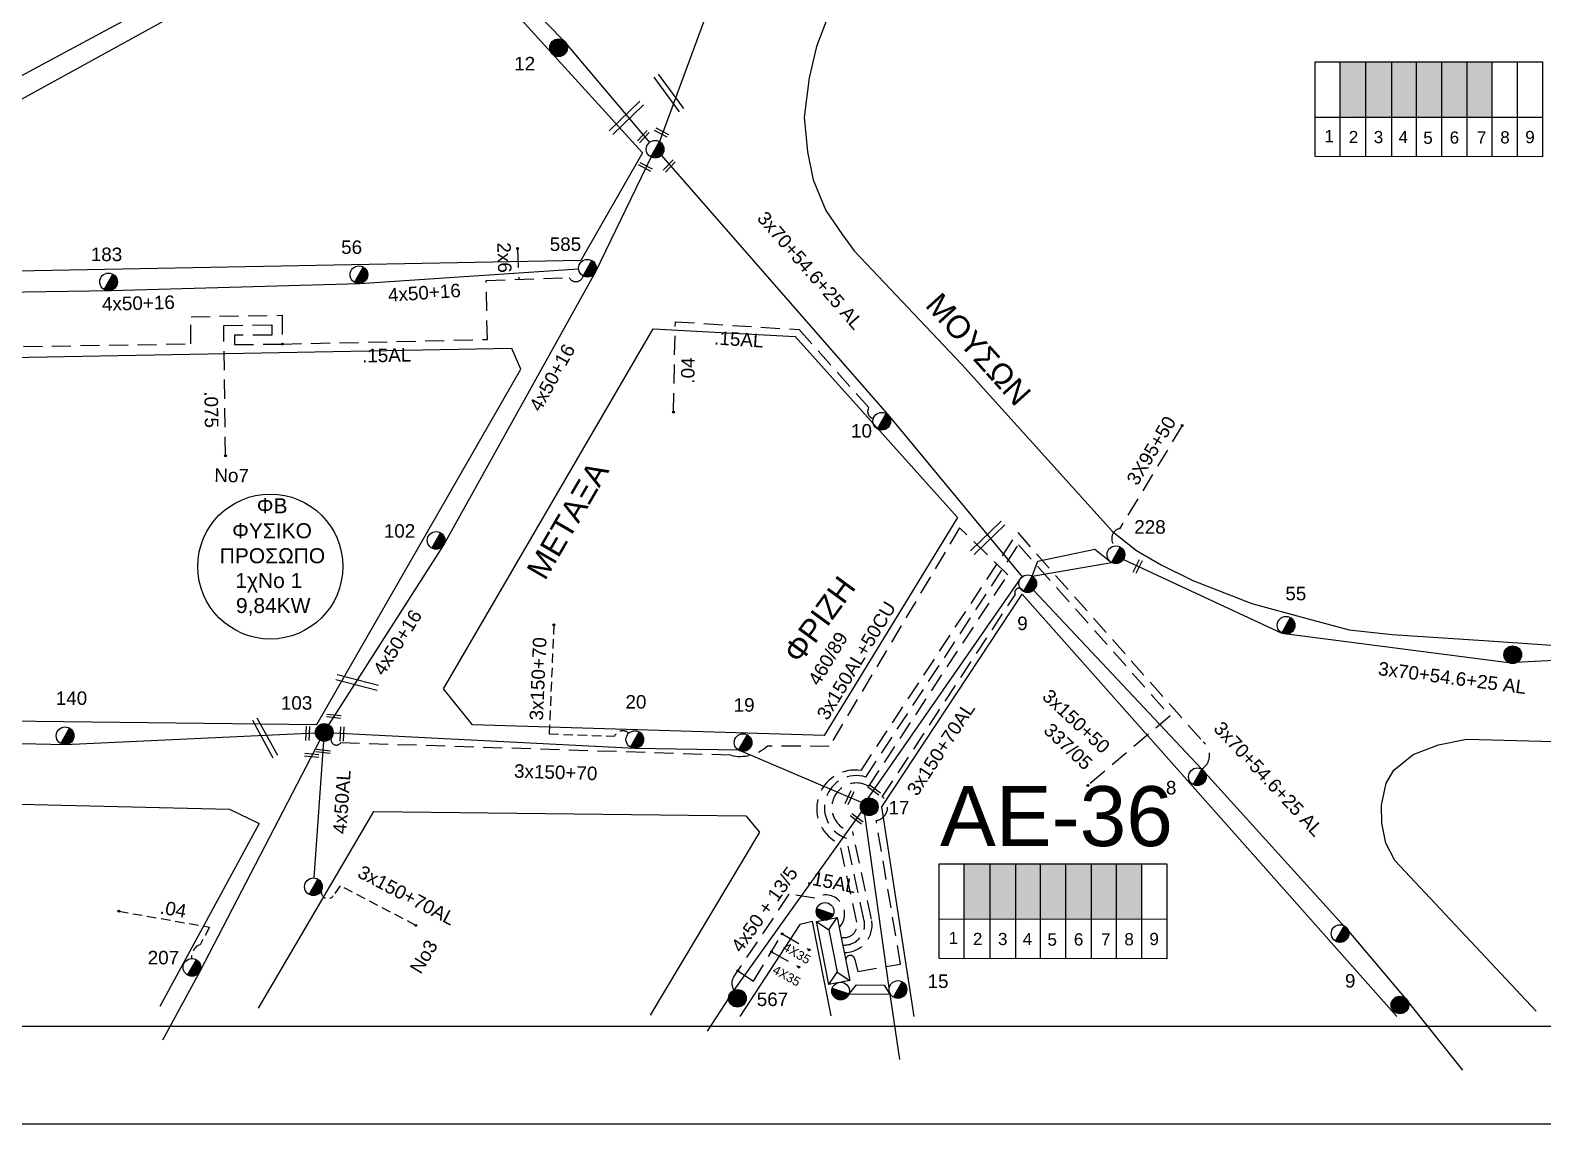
# Model space of a CAD drawing. Header units: millimetres. Extents: x 1421 to 10994, y 848 to 1896.
# Drawn here: x 9506.9 to 9708.6, y 848.3 to 994.2 of the extents above; entities that cross this region are included whole.
import ezdxf
from ezdxf.enums import TextEntityAlignment as Align

# ---------------------------------------------------------------- set-up
doc = ezdxf.new("R2010")
doc.units = ezdxf.units.MM
doc.linetypes.add('DASHED', pattern=[19.05, 12.7, -6.35])
for name, color, linetype, lineweight in [('.04', 7, 'DASHED', 30), ('.15AL', 7, 'DASHED', 30), ('2x6', 7, 'SYN_LINE', 30), ('3x150+50 XLPE', 7, 'SYN_LINE', 30), ('3x150+70', 7, 'Continuous', 30), ('3x150+70AL', 7, 'DASHED', 30), ('3x70+54.6+25 AL', 7, 'SYN_LINE', 30), ('3X95+50', 7, 'Continuous', 30), ('4X35', 7, 'DASHED', 30), ('4x50 + 13_5', 7, 'SYN_LINE', 30), ('4x50+16', 7, 'Continuous', 30), ('4x50AL', 7, 'Continuous', 30), ('Pillar Υποσταθμού', 7, 'SYN_LINE', 30), ('Άγνωστα', 7, 'Continuous', 30), ('Καλώδια ΧΤ   3x150AL+50CU', 7, 'DASHED', 30), ('Υπόγεια Καλώδια Δικτύου ΧΤ   .075', 7, 'DASHED', 30)]:
    doc.layers.add(name, color=color, linetype=linetype, lineweight=lineweight)
for name, color, linetype in [('Pillar OTE', 7, 'Continuous'), ('TEXT ΚΑΛΩΔΙΩΝ', 7, 'Continuous'), ('ΑΓΝΩΣΤΟ ΕΝΑΕΡΙΟ ΚΑΛΩΔΙΟ', 7, 'Continuous'), ('Μηχανική τομή', 7, 'Continuous'), ('Στύλος Ξύλινος', 7, 'Continuous'), ('Στύλος Ξύλινος @ 1', 7, 'Continuous'), ('Στύλος ΦΜ', 7, 'Continuous'), ('Στύλος ΦΜ @ 1', 7, 'Continuous'), ('Συνδέσεις', 7, 'Continuous'), ('Τομή', 7, 'Continuous'), ('Υποσταθμός εναέριος 2 στύλων', 7, 'Continuous'), ('Υποσταθμός πόλεως', 7, 'Continuous'), ('Υπόβαθρο ΔΕΗ', 7, 'Continuous')]:
    doc.layers.add(name, color=color, linetype=linetype)
doc.styles.add('arial', font='arial.ttf', dxfattribs={"height": 3})
doc.styles.get("Standard").update_dxf_attribs({"font": 'arial.ttf', "height": 1.8})
doc.linetypes.add('SYN_LINE', pattern='A,0.5,-0.0001,["/\\/\\/\\/",Standard,S=0.1,R=0,X=0,Y=-0.05],-0.25', length=0.7501)

# ---------------------------------------------------------------- blocks, each defined once
blk = doc.blocks.new('ΥΠΑΡΧΩΝ ΞΥΛΙΝΟΣ ΣΤΥΛΟΣ')
at = {"layer": 'Στύλος Ξύλινος'}
h = blk.add_hatch(color=7, dxfattribs=at)
h.paths.add_polyline_path([(-2.62, 0, 0.270008), (-1.29, -2.28), (1.3, 2.27, 0.576266)])
h.paths.add_polyline_path([(-1.29, -2.28, 0.574793), (2.62, 0, 0.268822), (1.3, 2.27)])
at = {"layer": 'Στύλος Ξύλινος', "color": 7}
blk.add_line((-1.29, -2.28), (1.3, 2.27), dxfattribs=at)
blk.add_circle((0, 0), 2.62, dxfattribs=at)
at = {"layer": 'Στύλος Ξύλινος', "color": 1, "flags": 4}
for tag, p in [('ΑΡΙΘΜΟΣ', (-4.91, 8.6)), ('ΤΥΠΟΣ', (-4.85, 3.39))]:
    blk.add_attdef(tag, p, '', height=4, dxfattribs=at)
blk = doc.blocks.new('ΥΠΑΡΧΩΝ ΤΣΙΜΕΝΤΕΝΙΟΣ ΣΤΥΛΟΣ')
at = {"layer": 'Στύλος ΦΜ'}
blk.add_hatch(color=7, dxfattribs=at).paths.add_polyline_path([(-1.29, -2.28, 0.574793), (2.62, 0, 0.268822), (1.3, 2.27)])
at = {"layer": 'Στύλος ΦΜ', "color": 7}
blk.add_line((-1.29, -2.28), (1.3, 2.27), dxfattribs=at)
blk.add_circle((0, 0), 2.62, dxfattribs=at)
at = {"layer": 'Στύλος ΦΜ', "flags": 4}
for tag, p in [('ΑΡΙΘΜΟΣ', (-4.68, 8.05)), ('ΤΥΠΟΣ', (-4.91, 3.03))]:
    blk.add_attdef(tag, p, '', height=4, dxfattribs=at)
blk = doc.blocks.new('ΥΠΟΣΤΑΘΜΟΣ ΕΝΑΕΡΙΟΣ ΕΠΙ 2 ΣΤΥΛΩΝ')
at = {"layer": 'Υποσταθμός εναέριος 2 στύλων', "linetype": 'Continuous'}
for points in [[(-11.97, -2.11, 0.574793), (-8.45, -0.07, 0.268822), (-9.64, 1.98)], [(9.68, -2.15, 0.574793), (13.19, -0.1, 0.268822), (12.01, 1.95)]]:
    blk.add_hatch(color=256, dxfattribs=at).paths.add_polyline_path(points)
for p, q in [((-11.97, -2.11), (-9.64, 1.98)), ((9.68, -2.15), (12.01, 1.95))]:
    blk.add_line(p, q, dxfattribs=at)
for centre in [(-10.81, -0.07), (10.84, -0.1)]:
    blk.add_circle(centre, 2.36, dxfattribs=at)
at = {"layer": 'Υποσταθμός πόλεως', "linetype": 'Continuous', "ltscale": 40}
blk.add_lwpolyline([(-8.57, 2.82), (8.57, 2.82), (8.57, -2.82), (-8.57, -2.82)], close=True, dxfattribs=at)
for points in [[(-5.75, 0), (-8.57, 2.82)], [(-8.57, -2.82), (-5.75, 0)], [(-5.75, 0), (5.75, 0)], [(5.75, 0), (8.57, 2.82)], [(8.57, -2.82), (5.75, 0)]]:
    blk.add_lwpolyline(points, dxfattribs=at)
at = {"layer": 'Υποσταθμός εναέριος 2 στύλων', "ltscale": 40, "flags": 1}
for tag, p in [('ΜΕΤΑΣΧΗΜΑΤΙΣΜΟΣ', (14.09, 2.51)), ('ΙΣΧΥΣ', (14.07, -0.28)), ('ΑΡΙΘΜΟΣ', (14.19, -3))]:
    blk.add_attdef(tag, p, '', height=1.8, dxfattribs=at)
blk = doc.blocks.new('_ΣΥΝΔΕΣΗ')
at = {"layer": 'Συνδέσεις', "linetype": 'SYN_LINE', "ltscale": 40}
blk.add_hatch(color=256, dxfattribs=at).paths.add_polyline_path([(0.5, -0.01, 1), (-0.5, -0.01, 1)])
at = {"layer": 'Συνδέσεις'}
blk.add_circle((0, -0.01), 0.5, dxfattribs=at)
blk = doc.blocks.new('ΜΗΧΑΝΙΚΗ ΤΟΜΗ')
at = {"layer": 'Μηχανική τομή', "ltscale": 40}
for p, q in [((-3.79, 1.21), (3.79, 1.21)), ((3.79, -0.34), (-3.79, -0.34))]:
    blk.add_line(p, q, dxfattribs=at)
blk = doc.blocks.new('ΤΟΜΗ')
at = {"layer": 'Τομή', "ltscale": 40}
for p, q in [((11.33, -0.65), (-11.4, -0.65)), ((11.33, -3.42), (-11.4, -3.42))]:
    blk.add_line(p, q, dxfattribs=at)

msp = doc.modelspace()

# ---------------------------------------------------------------- hatches: boundary and pattern name
at = {"layer": 'Pillar Υποσταθμού', "linetype": 'DASHED', "lineweight": -3, "ltscale": 0.2}
h = msp.add_hatch(color=27, dxfattribs=at)
h.dxf.hatch_style = 1
h.paths.add_polyline_path([(9684.9, 990.03), (9681.46, 990.03), (9681.46, 982.67), (9684.9, 982.66)])
h = msp.add_hatch(color=1, dxfattribs=at)
h.dxf.hatch_style = 1
h.paths.add_polyline_path([(9684.95, 982.58), (9688.39, 982.58), (9688.39, 989.94), (9684.95, 989.94)])
h = msp.add_hatch(color=151, dxfattribs=at)
h.dxf.hatch_style = 1
h.paths.add_polyline_path([(9691.64, 989.92), (9688.34, 989.92), (9688.34, 982.55), (9691.64, 982.55)])
h = msp.add_hatch(color=5, dxfattribs=at)
h.dxf.hatch_style = 1
h.paths.add_polyline_path([(9695.03, 989.94), (9691.64, 989.94), (9691.64, 982.57), (9695.03, 982.57)])
h = msp.add_hatch(color=173, dxfattribs=at)
h.dxf.hatch_style = 1
h.paths.add_polyline_path([(9695.1, 982.55), (9698.5, 982.55), (9698.5, 989.92), (9695.1, 989.92)])
at = {"layer": 'Καλώδια ΧΤ   3x150AL+50CU', "linetype": 'DASHED', "lineweight": -3, "ltscale": 0.2}
h = msp.add_hatch(color=6, dxfattribs=at)
h.dxf.hatch_style = 1
h.paths.add_polyline_path([(9701.85, 989.95), (9698.51, 989.95), (9698.51, 982.57), (9701.85, 982.57)])
h = msp.add_hatch(color=151, dxfattribs=at)
h.dxf.hatch_style = 1
h.paths.add_polyline_path([(9634.87, 882.99), (9631.43, 882.99), (9631.43, 875.63), (9634.87, 875.63)])
h = msp.add_hatch(color=30, dxfattribs=at)
h.dxf.hatch_style = 1
h.paths.add_polyline_path([(9634.87, 875.63), (9638.31, 875.63), (9638.31, 882.99), (9634.87, 882.99)])
h = msp.add_hatch(color=62, dxfattribs=at)
h.dxf.hatch_style = 1
h.paths.add_polyline_path([(9641.61, 882.99), (9638.31, 882.99), (9638.31, 875.63), (9641.61, 875.62)])
h = msp.add_hatch(color=2, dxfattribs=at)
h.dxf.hatch_style = 1
h.paths.add_polyline_path([(9644.99, 882.99), (9641.61, 882.99), (9641.61, 875.62), (9644.99, 875.62)])
h = msp.add_hatch(color=27, dxfattribs=at)
h.dxf.hatch_style = 1
h.paths.add_polyline_path([(9644.99, 875.62), (9648.39, 875.62), (9648.39, 882.99), (9644.99, 882.99)])
h = msp.add_hatch(color=6, dxfattribs=at)
h.dxf.hatch_style = 1
h.paths.add_polyline_path([(9648.39, 875.62), (9651.78, 875.62), (9651.78, 882.99), (9648.39, 882.99)])
h = msp.add_hatch(color=133, dxfattribs=at)
h.dxf.hatch_style = 1
h.paths.add_polyline_path([(9651.72, 875.62), (9655.12, 875.62), (9655.12, 882.99), (9651.73, 882.99)])

# ---------------------------------------------------------------- linework, layer by layer
at = {"layer": '.04', "color": 5, "lineweight": -3, "ltscale": 0.2}
msp.add_lwpolyline([(9592.64, 943.24), (9592.9, 955.3)], dxfattribs=at)
at = {"layer": '.04', "color": 6, "lineweight": -3, "ltscale": 0.1}
msp.add_lwpolyline([(9518.67, 876.67), (9530.78, 874.55), (9529.5, 872.19, 0.358798), (9528.4, 870.36, 8.18661)], format="xyb", dxfattribs=at)
at = {"layer": '.15AL', "color": 5, "lineweight": -3, "ltscale": 0.2}
msp.add_lwpolyline([(9592.9, 955.3), (9609.41, 954.24)], dxfattribs=at)
at = {"layer": '.15AL', "color": 5, "linetype": 'DASHED', "lineweight": -3, "ltscale": 0.2}
msp.add_lwpolyline([(9540.49, 952.32), (9567.82, 952.92)], dxfattribs=at)
at = {"layer": '.15AL', "color": 6, "linetype": 'DASHED', "lineweight": -3, "ltscale": 0.2}
msp.add_lwpolyline([(9614.75, 874.51, 0.903449), (9611.49, 878.41), (9608.04, 878.93), (9600.67, 867.9, 0.332332), (9600.76, 866.14, 7.669633)], format="xyb", dxfattribs=at)
msp.add_lwpolyline([(9601.23, 868.73), (9603.32, 867.36), (9607.16, 873.66)], dxfattribs=at)
at = {"layer": '2x6', "color": 5, "linetype": 'DASHED', "lineweight": -3, "ltscale": 0.2}
msp.add_lwpolyline([(9571.86, 965.06), (9572.01, 960.95)], dxfattribs=at)
at = {"layer": '3x150+50 XLPE', "color": 5, "linetype": 'DASHED', "lineweight": -3, "ltscale": 0.2}
for points in [[(9567.82, 952.92), (9567.68, 960.79), (9578.73, 961.19, 0.702202), (9580.59, 961.41, -1.708379)], [(9609.41, 954.24), (9618.69, 943.85, 0.51313), (9619.31, 942.37, -118.510347)]]:
    msp.add_lwpolyline(points, format="xyb", dxfattribs=at)
msp.add_lwpolyline([(9532.67, 954.79), (9539.09, 954.89), (9539.08, 953.5), (9534.1, 953.52), (9534.1, 952.24), (9540.49, 952.32)], dxfattribs=at)
at = {"layer": '3x150+70', "color": 2, "linetype": 'DASHED', "lineweight": -3, "ltscale": 0.2}
msp.add_lwpolyline([(9615.41, 871.15, 0.475532), (9619.06, 875.61), (9616.56, 887.26, -1.209866), (9618.68, 893.33), (9637.23, 921.53), (9630.81, 927.81), (9613.42, 898.65), (9605.15, 898.69, -0.247492), (9600.28, 897.47), (9548.26, 899.12, -0.864875), (9547.01, 899.79, -7.028308)], format="xyb", dxfattribs=at)
at = {"layer": '3x150+70', "color": 133, "linetype": 'DASHED', "lineweight": -3, "ltscale": 0.2}
msp.add_lwpolyline([(9615.01, 873.2, 0.550679), (9617.1, 875.2), (9614.86, 885.66, -0.882351), (9617.67, 895.44), (9638.55, 927.17), (9663.31, 899.22, -0.519897), (9663.1, 895.62)], format="xyb", dxfattribs=at)
at = {"layer": '3x150+70', "color": 62, "linetype": 'DASHED', "lineweight": -3, "ltscale": 0.2}
msp.add_lwpolyline([(9615.22, 872.16, 0.498087), (9618.08, 875.4), (9615.72, 886.41, -0.989125), (9618.3, 894.57), (9638.67, 925.53), (9658.91, 902.72), (9647.9, 893.45)], format="xyb", dxfattribs=at)
at = {"layer": '3x150+70', "color": 6, "linetype": 'DASHED', "lineweight": -3, "ltscale": 0.1}
msp.add_lwpolyline([(9576.7, 914.86), (9576.06, 900.33), (9584.76, 900, -0.507602), (9586.68, 900.43, 9.559418)], format="xyb", dxfattribs=at)
at = {"layer": '3x150+70AL', "color": 27, "lineweight": -3, "ltscale": 0.2}
msp.add_lwpolyline([(9615.64, 870.02, -1.112214), (9616.84, 870.2), (9617.23, 868.64), (9622.93, 869.61), (9619.69, 888.77, 0.661771), (9620.5, 891.93), (9638.22, 918.88, -1.102658), (9639.31, 919.32, -20.119622)], format="xyb", dxfattribs=at)
at = {"layer": '3x150+70AL', "color": 6, "lineweight": -3, "ltscale": 0.1}
msp.add_lwpolyline([(9558.28, 874.78), (9548.18, 880.07), (9547.28, 878.73, -0.867854), (9545.72, 879.49, -1.885554)], format="xyb", dxfattribs=at)
at = {"layer": '3x70+54.6+25 AL', "color": 27, "lineweight": -3, "ltscale": 15}
for points in [[(9658.49, 1067.04), (9639.41, 1057.43), (9617.95, 1026.31), (9597.72, 998.12), (9590.77, 979.32)], [(9652.65, 923.59), (9673.76, 913.77), (9704, 909.85), (9743.23, 911.84)]]:
    msp.add_lwpolyline(points, dxfattribs=at)
at = {"layer": '3x70+54.6+25 AL', "color": 5, "linetype": 'SYN_LINE', "lineweight": -3, "ltscale": 15}
msp.add_lwpolyline([(9591.04, 977.46), (9621.39, 942.7), (9639.14, 921.26)], dxfattribs=at)
at = {"layer": '3x70+54.6+25 AL', "color": 151, "lineweight": -3, "ltscale": 8}
msp.add_lwpolyline([(9640.48, 921.37), (9641.22, 923.35), (9648.86, 924.95), (9651.07, 923.19)], dxfattribs=at)
at = {"layer": '3x70+54.6+25 AL', "color": 27, "lineweight": -3, "ltscale": 8}
msp.add_lwpolyline([(9640.48, 921.37), (9651.07, 923.19)], dxfattribs=at)
at = {"layer": '3x70+54.6+25 AL', "color": 133, "lineweight": -3, "ltscale": 15}
msp.add_lwpolyline([(9640.68, 919.47), (9663.1, 895.62), (9682.68, 874), (9690.12, 865.18), (9697.88, 855.46)], dxfattribs=at)
at = {"layer": '3X95+50', "color": 27, "linetype": 'DASHED', "lineweight": -3, "ltscale": 0.2}
msp.add_lwpolyline([(9660.49, 941.44), (9652.15, 927.69, 0.619899), (9651.54, 925.39, -13.73596)], format="xyb", dxfattribs=at)
at = {"layer": '4X35', "color": 6, "linetype": 'DASHED', "lineweight": -3, "ltscale": 0.2}
for points in [[(9607.16, 873.66), (9610.76, 871.52)], [(9605.7, 871.26), (9609.36, 869.23)]]:
    msp.add_lwpolyline(points, dxfattribs=at)
at = {"layer": '4x50 + 13_5', "color": 151, "lineweight": -3, "ltscale": 0.1}
for points in [[(9618.6, 891.76), (9639.02, 921.14)], [(9621.42, 866.45), (9618.17, 889.57)]]:
    msp.add_lwpolyline(points, dxfattribs=at)
at = {"layer": '4x50 + 13_5', "color": 6, "lineweight": -3, "ltscale": 0.1}
msp.add_lwpolyline([(9597.18, 860.65), (9600.76, 866.14), (9617.77, 889.95)], dxfattribs=at)
at = {"layer": '4x50 + 13_5', "color": 30, "lineweight": -3, "ltscale": 0.1}
msp.add_lwpolyline([(9621.52, 865.59), (9622.81, 856.9)], dxfattribs=at)
at = {"layer": '4x50+16', "color": 206, "linetype": 'Continuous', "lineweight": -3, "ltscale": 0.2}
for points in [[(9440.16, 959.74), (9466.76, 966.78), (9494.94, 982.34), (9526.9, 999.56), (9555.83, 1014.18)], [(9557.56, 1013.75), (9577.91, 992.87), (9589.44, 979.19)]]:
    msp.add_lwpolyline(points, dxfattribs=at)
at = {"layer": '4x50+16', "color": 5, "linetype": 'Continuous', "lineweight": -3, "ltscale": 0.2}
msp.add_lwpolyline([(9546.67, 901.54), (9561.96, 925.46), (9582.27, 962.01), (9589.68, 977.23)], dxfattribs=at)
at = {"layer": '4x50+16', "color": 30, "linetype": 'Continuous', "lineweight": -3, "ltscale": 0.2}
msp.add_lwpolyline([(9403.77, 958.15), (9439.22, 958.19), (9482.96, 958.94), (9517.66, 959.48), (9550.81, 960.4), (9580, 962.35)], dxfattribs=at)
at = {"layer": '4x50+16', "color": 5, "linetype": 'DASHED', "lineweight": -3, "ltscale": 0.2}
msp.add_lwpolyline([(9467.91, 924.18), (9464.25, 921.49), (9448.49, 941.96), (9449.91, 951.57), (9482.68, 952.38, -0.495948), (9491.58, 952.73), (9494.57, 952.66), (9494.51, 951.82), (9528.29, 952.34), (9528.3, 955.96), (9540.44, 956.15), (9540.49, 952.32)], format="xyb", dxfattribs=at)
at = {"layer": '4x50+16', "color": 27, "linetype": 'Continuous', "lineweight": -3, "ltscale": 0.2}
msp.add_lwpolyline([(9467.13, 901.61), (9490.02, 899.39), (9511.51, 898.89), (9544.9, 900.46)], dxfattribs=at)
at = {"layer": '4x50AL', "color": 6, "lineweight": -3, "ltscale": 0.1}
for points in [[(9617.71, 891.15), (9601.34, 898.14), (9587.47, 898.39), (9547.25, 900.42)], [(9545.5, 899.49), (9529.46, 868.61), (9524.5, 859.49)], [(9545.97, 899.34), (9544.7, 881.1)]]:
    msp.add_lwpolyline(points, dxfattribs=at)
at = {"layer": 'Pillar OTE', "ltscale": 40}
for points in [[(9678.22, 977.31), (9678.22, 989.95), (9708.55, 989.95), (9708.55, 977.28), (9678.22, 977.31)], [(9681.55, 977.31), (9681.55, 989.95)], [(9684.99, 977.3), (9684.99, 989.95)], [(9688.43, 977.3), (9688.43, 989.95)], [(9691.73, 977.3), (9691.73, 989.95)], [(9695.11, 977.29), (9695.11, 989.95)], [(9698.51, 977.29), (9698.51, 989.95)], [(9701.85, 977.29), (9701.85, 989.95)], [(9705.23, 977.28), (9705.23, 989.95)], [(9678.22, 982.59), (9708.55, 982.56)]]:
    msp.add_lwpolyline(points, dxfattribs=at)
at = {"layer": 'Pillar OTE', "lineweight": -3, "ltscale": 40}
for points in [[(9628.1, 870.35), (9628.1, 882.99), (9658.43, 882.99), (9658.43, 870.32), (9628.1, 870.35)], [(9631.43, 870.35), (9631.43, 882.99)], [(9634.87, 870.35), (9634.87, 882.99)], [(9638.31, 870.34), (9638.31, 882.99)], [(9641.6, 870.34), (9641.61, 882.99)], [(9644.99, 870.34), (9644.99, 882.99)], [(9648.39, 870.33), (9648.39, 882.99)], [(9651.72, 870.33), (9651.73, 882.99)], [(9655.11, 870.33), (9655.11, 882.99)], [(9628.1, 875.64), (9658.43, 875.61)]]:
    msp.add_lwpolyline(points, dxfattribs=at)
at = {"layer": 'ΑΓΝΩΣΤΟ ΕΝΑΕΡΙΟ ΚΑΛΩΔΙΟ', "color": 151, "linetype": 'SYN_LINE', "lineweight": -3, "ltscale": 3}
msp.add_lwpolyline([(9616.06, 865.65), (9617.04, 866.84), (9620.73, 866.81), (9621.52, 865.59)], dxfattribs=at)
at = {"layer": 'ΑΓΝΩΣΤΟ ΕΝΑΕΡΙΟ ΚΑΛΩΔΙΟ', "color": 30, "linetype": 'SYN_LINE', "lineweight": -3, "ltscale": 5}
msp.add_lwpolyline([(9616.06, 865.65), (9621.52, 865.59)], dxfattribs=at)
at = {"layer": 'Υπόβαθρο ΔΕΗ', "lineweight": -3, "ltscale": 15}
for points in [[(10993.76, 1895.53), (8825.35, 1895.54), (8825.27, 848.33), (10993.76, 848.32)], [(10855.44, 1855.69), (8838.35, 1855.69), (8838.27, 861.33), (10836.6, 861.33)]]:
    msp.add_lwpolyline(points, close=True, dxfattribs=at)
at = {"layer": 'Υπόβαθρο ΔΕΗ', "lineweight": -3, "ltscale": 0.1}
for points in [[(9711.48, 1015.5), (9674.85, 1065.54), (9660.59, 1065.62), (9615.92, 1000.78), (9613.14, 995.75), (9611.71, 992.02), (9610.74, 987.83), (9610.09, 982.59), (9610.52, 977.94), (9611.27, 974.21), (9612.95, 970.12), (9615.18, 966.89), (9616.74, 964.75), (9631.09, 949.61), (9651.19, 927.3), (9654.41, 924.76), (9657.69, 922.87), (9661.89, 920.77), (9669.77, 917.71), (9677.31, 915.67), (9682.78, 914.18), (9688.51, 913.56), (9700.74, 912.76), (9710.42, 912.13)], [(9624.74, 862.64), (9620.45, 890.57), (9639.14, 918.97), (9689.1, 862.64)], [(9707.71, 863.35), (9688.86, 883.43), (9687.67, 885.74), (9687.13, 888.43), (9687.06, 890.82), (9687.71, 893.74), (9688.72, 895.48), (9691.29, 897.58), (9694.67, 898.88), (9698.41, 899.63), (9711.76, 899.24), (9719.96, 898.02), (9730.79, 895.28), (9746.76, 889.96), (9761.22, 883.81), (9766.69, 880.57), (9773.36, 876.54), (9784.27, 868.58), (9791.21, 863.52)], [(9465.8, 863.77), (9436.04, 882.88), (9442.09, 892.47), (9533.42, 890.29), (9537.37, 888.39), (9524.15, 863.96)], [(9537.32, 863.75), (9552.69, 889.97), (9602.3, 889.37), (9604.13, 887.21), (9589.52, 862.81)], [(9613.68, 862.71), (9611.2, 875.29), (9609.5, 874.9), (9601.48, 862.62)]]:
    msp.add_lwpolyline(points, dxfattribs=at)
for points in [[(9468.62, 964.61), (9556.57, 1012.97), (9588.51, 977.83), (9580.31, 963.48), (9469.72, 961.39)], [(9589.92, 954.35), (9608.89, 953.31), (9630.52, 929.2), (9612.74, 900.09), (9565.86, 901.54), (9561.96, 906.31)], [(9451.77, 949.51), (9451.72, 942.64), (9481.23, 902.32), (9545.1, 901.56), (9572.31, 948.97), (9571.1, 951.73)]]:
    msp.add_lwpolyline(points, close=True, dxfattribs=at)
at = {"layer": 'Υπόβαθρο ΔΕΗ', "lineweight": -3}
msp.add_circle((9538.87, 922.64), 9.67, dxfattribs=at)
at = {"layer": 'Υπόγεια Καλώδια Δικτύου ΧΤ   .075', "color": 5, "linetype": 'DASHED', "lineweight": -3, "ltscale": 0.2}
msp.add_lwpolyline([(9532.9, 937.41), (9532.67, 954.79)], dxfattribs=at)

# ---------------------------------------------------------------- block references
at = {"layer": 'Μηχανική τομή', "lineweight": -3}
for p, xscale, yscale, zscale, rotation in [((9588.55, 980.05), 0.2499999999999678, 0.2499999999999678, 0.2499999999999678, 226.1785599199059), ((9591.09, 980.63), 0.2499999999999679, 0.2499999999999679, 0.2499999999999679, 152.5397229287567), ((9588.94, 976.03), 0.2499999999999679, 0.2499999999999679, 0.2499999999999679, 152.5397229287567), ((9592.01, 976.14), 0.2499999999999678, 0.2499999999999678, 0.2499999999999678, 226.1785599199059), ((9654.46, 922.69), 0.2499999999999679, 0.2499999999999679, 0.2499999999999679, 244.3021084649633), ((9547.33, 902.56), 0.2499999999999678, 0.2499999999999678, 0.2499999999999678, 353.4026899742206), ((9543.74, 900.38), 0.2499999999999678, 0.2499999999999678, 0.2499999999999678, 267.3831319401463), ((9548.32, 900.31), 0.2499999999999679, 0.2499999999999679, 0.2499999999999679, 267.3831319401463), ((9544.39, 897.36), 0.2499999999999678, 0.2499999999999678, 0.2499999999999678, 354.7662638802089), ((9545.92, 897.89), 0.2499999999999678, 0.2499999999999678, 0.2499999999999678, 353.4026899742206), ((9616.02, 891.86), 0.2499999999999678, 0.2499999999999678, 0.2499999999999678, 244.8463900902057), ((9619.32, 892.79), 0.2499999999999678, 0.2499999999999678, 0.2499999999999678, 324.0313698023148), ((9617.01, 888.9), 0.2499999999999678, 0.2499999999999678, 0.2499999999999678, 324.0313698023148)]:
    msp.add_blockref('ΜΗΧΑΝΙΚΗ ΤΟΜΗ', p, dxfattribs=dict(at, xscale=xscale, yscale=yscale, zscale=zscale, rotation=rotation))
at = {"layer": 'Στύλος Ξύλινος @ 1', "lineweight": -3, "ltscale": 40}
ref = msp.add_blockref('ΥΠΑΡΧΩΝ ΞΥΛΙΝΟΣ ΣΤΥΛΟΣ', (9577.32, 991.84), dxfattribs=dict(at, xscale=0.4499999999998181, yscale=0.4499999999998181, zscale=0.4499999999998181))
ref.add_attrib('ΑΡΙΘΜΟΣ', '12', (9571.4, 988.82), dxfattribs={"layer": 'Στύλος Ξύλινος', "height": 1.8, "flags": 4})
at = {"layer": 'Στύλος Ξύλινος @ 1', "lineweight": -3, "ltscale": 40, "xscale": 0.4499999999998181, "yscale": 0.4499999999998181, "zscale": 0.4499999999998181}
msp.add_blockref('ΥΠΑΡΧΩΝ ΞΥΛΙΝΟΣ ΣΤΥΛΟΣ', (9704.58, 910.88), dxfattribs=at)
at = {"layer": 'Στύλος Ξύλινος @ 1', "lineweight": -3, "ltscale": 40}
ref = msp.add_blockref('ΥΠΑΡΧΩΝ ΞΥΛΙΝΟΣ ΣΤΥΛΟΣ', (9546.08, 900.51), dxfattribs=dict(at, xscale=0.4499999999998181, yscale=0.4499999999998181, zscale=0.4499999999998181))
ref.add_attrib('ΑΡΙΘΜΟΣ', '103', (9540.28, 903.55), dxfattribs={"layer": 'Στύλος Ξύλινος', "height": 1.8, "flags": 4})
ref = msp.add_blockref('ΥΠΑΡΧΩΝ ΞΥΛΙΝΟΣ ΣΤΥΛΟΣ', (9618.75, 890.6), dxfattribs=dict(at, xscale=0.4499999999998181, yscale=0.4499999999998181, zscale=0.4499999999998181))
ref.add_attrib('ΑΡΙΘΜΟΣ', '17', (9621.32, 889.57), dxfattribs={"layer": 'Στύλος Ξύλινος', "height": 1.8, "flags": 4})
ref = msp.add_blockref('ΥΠΑΡΧΩΝ ΞΥΛΙΝΟΣ ΣΤΥΛΟΣ', (9689.53, 864.16), dxfattribs=dict(at, xscale=0.4499999999998181, yscale=0.4499999999998181, zscale=0.4499999999998181))
ref.add_attrib('ΑΡΙΘΜΟΣ', '9', (9682.2, 866.49), dxfattribs={"layer": 'Στύλος Ξύλινος', "height": 1.8, "flags": 4})
ref = msp.add_blockref('ΥΠΑΡΧΩΝ ΞΥΛΙΝΟΣ ΣΤΥΛΟΣ', (9601.18, 865.05), dxfattribs=dict(at, xscale=0.4499999999998181, yscale=0.4499999999998181, zscale=0.4499999999998181))
ref.add_attrib('ΑΡΙΘΜΟΣ', '567', (9603.75, 864.02), dxfattribs={"layer": 'Στύλος Ξύλινος', "height": 1.8, "flags": 4})
at = {"layer": 'Στύλος ΦΜ @ 1', "color": 1, "lineweight": -3, "ltscale": 40, "xscale": 0.4499999999998181, "yscale": 0.4499999999998181, "zscale": 0.4499999999998181}
for p in [(9590.2, 978.29), (9544.63, 879.93), (9681.54, 873.69)]:
    msp.add_blockref('ΥΠΑΡΧΩΝ ΤΣΙΜΕΝΤΕΝΙΟΣ ΣΤΥΛΟΣ', p, dxfattribs=at)
at = {"layer": 'Στύλος ΦΜ @ 1', "color": 1, "lineweight": -3, "ltscale": 40}
ref = msp.add_blockref('ΥΠΑΡΧΩΝ ΤΣΙΜΕΝΤΕΝΙΟΣ ΣΤΥΛΟΣ', (9581.17, 962.43), dxfattribs=dict(at, xscale=0.4499999999998181, yscale=0.4499999999998181, zscale=0.4499999999998181))
ref.add_attrib('ΑΡΙΘΜΟΣ', '585', (9576.14, 964.74), dxfattribs={"layer": 'Στύλος ΦΜ', "height": 1.8, "flags": 4})
ref = msp.add_blockref('ΥΠΑΡΧΩΝ ΤΣΙΜΕΝΤΕΝΙΟΣ ΣΤΥΛΟΣ', (9517.3, 960.61), dxfattribs=dict(at, xscale=0.4499999999998181, yscale=0.4499999999998181, zscale=0.4499999999998181))
ref.add_attrib('ΑΡΙΘΜΟΣ', '183', (9514.93, 963.38), dxfattribs={"layer": 'Στύλος ΦΜ', "height": 1.8, "flags": 4})
ref = msp.add_blockref('ΥΠΑΡΧΩΝ ΤΣΙΜΕΝΤΕΝΙΟΣ ΣΤΥΛΟΣ', (9550.69, 961.57), dxfattribs=dict(at, xscale=0.4499999999998181, yscale=0.4499999999998181, zscale=0.4499999999998181))
ref.add_attrib('ΑΡΙΘΜΟΣ', '56', (9548.32, 964.34), dxfattribs={"layer": 'Στύλος ΦΜ', "height": 1.8, "flags": 4})
ref = msp.add_blockref('ΥΠΑΡΧΩΝ ΤΣΙΜΕΝΤΕΝΙΟΣ ΣΤΥΛΟΣ', (9620.43, 942.02), dxfattribs=dict(at, xscale=0.4499999999998181, yscale=0.4499999999998181, zscale=0.4499999999998181))
ref.add_attrib('ΑΡΙΘΜΟΣ', '10', (9616.32, 939.84), dxfattribs={"layer": 'Στύλος ΦΜ', "height": 1.8, "flags": 4})
ref = msp.add_blockref('ΥΠΑΡΧΩΝ ΤΣΙΜΕΝΤΕΝΙΟΣ ΣΤΥΛΟΣ', (9560.99, 926.13), dxfattribs=dict(at, xscale=0.4499999999998181, yscale=0.4499999999998181, zscale=0.4499999999998181))
ref.add_attrib('ΑΡΙΘΜΟΣ', '102', (9554.01, 926.49), dxfattribs={"layer": 'Στύλος ΦΜ', "height": 1.8, "flags": 4})
ref = msp.add_blockref('ΥΠΑΡΧΩΝ ΤΣΙΜΕΝΤΕΝΙΟΣ ΣΤΥΛΟΣ', (9651.65, 924.22), dxfattribs=dict(at, xscale=0.4499999999998181, yscale=0.4499999999998181, zscale=0.4499999999998181))
ref.add_attrib('ΑΡΙΘΜΟΣ', '228', (9654.1, 927.02), dxfattribs={"layer": 'Στύλος ΦΜ', "height": 1.8, "flags": 4})
ref = msp.add_blockref('ΥΠΑΡΧΩΝ ΤΣΙΜΕΝΤΕΝΙΟΣ ΣΤΥΛΟΣ', (9639.89, 920.35), dxfattribs=dict(at, xscale=0.4499999999998181, yscale=0.4499999999998181, zscale=0.4499999999998181))
ref.add_attrib('ΑΡΙΘΜΟΣ', '9', (9638.49, 914.16), dxfattribs={"layer": 'Στύλος ΦΜ', "height": 1.8, "flags": 4})
ref = msp.add_blockref('ΥΠΑΡΧΩΝ ΤΣΙΜΕΝΤΕΝΙΟΣ ΣΤΥΛΟΣ', (9674.35, 914.8), dxfattribs=dict(at, xscale=0.4499999999998181, yscale=0.4499999999998181, zscale=0.4499999999998181))
ref.add_attrib('ΑΡΙΘΜΟΣ', '55', (9674.25, 918.14), dxfattribs={"layer": 'Στύλος ΦΜ', "height": 1.8, "flags": 4})
ref = msp.add_blockref('ΥΠΑΡΧΩΝ ΤΣΙΜΕΝΤΕΝΙΟΣ ΣΤΥΛΟΣ', (9511.51, 900.07), dxfattribs=dict(at, xscale=0.4499999999998181, yscale=0.4499999999998181, zscale=0.4499999999998181))
ref.add_attrib('ΑΡΙΘΜΟΣ', '140', (9510.26, 904.19), dxfattribs={"layer": 'Στύλος ΦΜ', "height": 1.8, "flags": 4})
ref = msp.add_blockref('ΥΠΑΡΧΩΝ ΤΣΙΜΕΝΤΕΝΙΟΣ ΣΤΥΛΟΣ', (9587.49, 899.57), dxfattribs=dict(at, xscale=0.4499999999998181, yscale=0.4499999999998181, zscale=0.4499999999998181))
ref.add_attrib('ΑΡΙΘΜΟΣ', '20', (9586.24, 903.69), dxfattribs={"layer": 'Στύλος ΦΜ', "height": 1.8, "flags": 4})
ref = msp.add_blockref('ΥΠΑΡΧΩΝ ΤΣΙΜΕΝΤΕΝΙΟΣ ΣΤΥΛΟΣ', (9601.92, 899.16), dxfattribs=dict(at, xscale=0.4499999999998181, yscale=0.4499999999998181, zscale=0.4499999999998181))
ref.add_attrib('ΑΡΙΘΜΟΣ', '19', (9600.67, 903.28), dxfattribs={"layer": 'Στύλος ΦΜ', "height": 1.8, "flags": 4})
ref = msp.add_blockref('ΥΠΑΡΧΩΝ ΤΣΙΜΕΝΤΕΝΙΟΣ ΣΤΥΛΟΣ', (9662.52, 894.6), dxfattribs=dict(at, xscale=0.4499999999998181, yscale=0.4499999999998181, zscale=0.4499999999998181))
ref.add_attrib('ΑΡΙΘΜΟΣ', '8', (9658.32, 892.25), dxfattribs={"layer": 'Στύλος ΦΜ', "height": 1.8, "flags": 4})
ref = msp.add_blockref('ΥΠΑΡΧΩΝ ΤΣΙΜΕΝΤΕΝΙΟΣ ΣΤΥΛΟΣ', (9528.43, 869.18), dxfattribs=dict(at, xscale=0.4499999999998181, yscale=0.4499999999998181, zscale=0.4499999999998181))
ref.add_attrib('ΑΡΙΘΜΟΣ', '207', (9522.52, 869.58), dxfattribs={"layer": 'Στύλος ΦΜ', "height": 1.8, "flags": 4})
ref = msp.add_blockref('ΥΠΑΡΧΩΝ ΤΣΙΜΕΝΤΕΝΙΟΣ ΣΤΥΛΟΣ', (9622.58, 866.23), dxfattribs=dict(at, xscale=0.4499999999998181, yscale=0.4499999999998181, zscale=0.4499999999998181))
ref.add_attrib('ΑΡΙΘΜΟΣ', '15', (9626.53, 866.43), dxfattribs={"layer": 'Στύλος ΦΜ', "height": 1.8, "flags": 4})
at = {"layer": 'Συνδέσεις', "lineweight": -3, "xscale": 0.25, "yscale": 0.25, "zscale": 0.25}
for p in [(9571.86, 965.06), (9540.49, 952.32), (9592.64, 943.24), (9660.49, 941.45), (9532.9, 937.42), (9576.7, 914.87), (9647.9, 893.45), (9518.67, 876.67), (9558.28, 874.78), (9607.16, 873.66), (9610.76, 871.53), (9605.7, 871.26), (9601.23, 868.73), (9609.36, 869.23)]:
    msp.add_blockref('_ΣΥΝΔΕΣΗ', p, dxfattribs=at)
at = {"layer": 'Τομή', "lineweight": -3}
for p, xscale, yscale, zscale, rotation in [((9591.59, 985.51), 0.25, 0.25, 0.25, 126.219365882274), ((9586, 982.87), 0.25, 0.25, 0.25, 44.04827134069573), ((9634.19, 926.84), 0.2499999999999999, 0.2499999999999999, 0.2499999999999999, 44.04827134069573), ((9550.6, 907.64), 0.2499999999999999, 0.2499999999999999, 0.2499999999999999, 345.2042627970102), ((9537.7, 899.57), 0.2499999999999999, 0.2499999999999999, 0.2499999999999999, 118.7086112343165)]:
    msp.add_blockref('ΤΟΜΗ', p, dxfattribs=dict(at, xscale=xscale, yscale=yscale, zscale=zscale, rotation=rotation))
at = {"layer": 'Υποσταθμός εναέριος 2 στύλων', "lineweight": -3, "xscale": 0.4999999999999996, "yscale": 0.4999999999999996, "zscale": 0.4999999999999996, "rotation": 281.1690481833571}
msp.add_blockref('ΥΠΟΣΤΑΘΜΟΣ ΕΝΑΕΡΙΟΣ ΕΠΙ 2 ΣΤΥΛΩΝ', (9613.94, 871.35), dxfattribs=at)

# ---------------------------------------------------------------- texts
at = {"ltscale": 30, "char_height": 1.63, "width": 11.2573, "attachment_point": 1}
for s, insert in [('1', (9679.47, 980.87)), ('2', (9682.71, 980.74)), ('3', (9686.04, 980.74)), ('4', (9689.34, 980.74)), ('5', (9692.64, 980.65)), ('6', (9696.16, 980.68)), ('7', (9699.79, 980.68)), ('8', (9702.91, 980.71)), ('9', (9706.24, 980.74))]:
    msp.add_mtext(s, dxfattribs=dict(at, insert=insert))
at = {"lineweight": -3, "ltscale": 30, "char_height": 1.63, "width": 11.2573, "attachment_point": 1}
for s, insert in [('1', (9629.35, 873.91)), ('2', (9632.58, 873.78)), ('3', (9635.92, 873.78)), ('4', (9639.22, 873.78)), ('5', (9642.52, 873.7)), ('6', (9646.04, 873.73)), ('7', (9649.67, 873.73)), ('8', (9652.78, 873.75)), ('9', (9656.12, 873.78))]:
    msp.add_mtext(s, dxfattribs=dict(at, insert=insert))
at = {"layer": 'TEXT ΚΑΛΩΔΙΩΝ', "lineweight": -3, "ltscale": 15, "style": 'arial'}
for s, height, rotation, p in [('3x70+54.6+25 AL', 1.8, 311.132, (9610.89, 962.14)), ('2x6', 1.8, 272.0849, (9570.1, 963.85)), ('4x50+16', 1.8, 3.8369, (9559.42, 959.17)), ('4x50+16', 1.8, 1.5751, (9521.28, 957.78)), ('4x50+16', 1.8, 60.9317, (9576.46, 947.85)), ('.15AL', 1.8, 356.3106, (9601.37, 952.95)), ('.15AL', 1.8, 1.2516, (9554.39, 950.82)), ('.04', 1.8, 88.7626, (9594.56, 948.79)), ('.075', 1.8, 270.7367, (9531.02, 943.57)), (' 3X95+50', 1.8, 58.7664, (9656.18, 937.82)), ('4x50+16', 1.8, 57.416, (9555.83, 912.53)), ('3x150+70', 1.8, 87.4946, (9574.58, 907.67)), ('3x150+50', 1.8, 317, (9646.36, 902.01)), ('.15AL', 1.8, 348.9271, (9613.76, 880.57)), ('4X35', 1.2, 329.3736, (9609.1, 871.06)), ('4X35', 1.2, 330.9972, (9607.74, 868.06))]:
    msp.add_text(s, height=height, rotation=rotation, dxfattribs=at).set_placement(p, align=Align.MIDDLE_CENTER)
at = {"layer": 'TEXT ΚΑΛΩΔΙΩΝ', "lineweight": -3, "ltscale": 0.2, "style": 'arial'}
for s, rotation, p in [('3x150AL+50CU', 58.8722, (9617.02, 910.1)), (' 3x70+54.6+25 AL', 352.6205, (9696.16, 907.84)), ('3x150+70AL', 56.6769, (9628.3, 898.33)), ('  3x70+54.6+25 AL', 313.2285, (9671.53, 894.83)), ('3x150+70', 358.1791, (9576.94, 895.21)), (' 4x50AL', 86.0196, (9548.38, 890.89)), ('3x150+70AL', 332.3458, (9557.07, 878.8)), ('4x50 + 13/5', 54.4588, (9604.77, 876.92)), ('.04', 349.8271, (9525.94, 876.95))]:
    msp.add_text(s, height=1.8, rotation=rotation, dxfattribs=at).set_placement(p, align=Align.MIDDLE_CENTER)
at = {"layer": 'Άγνωστα', "lineweight": -3, "ltscale": 0.2, "char_height": 1.8, "width": 18.6352, "attachment_point": 1, "style": 'arial'}
for s, insert, rotation in [('No7', (9531.43, 935.73), 359), ('460/89', (9610.49, 907.54), 59), ('337/05', (9643.11, 901.94), 316.7238), ('No3', (9557.38, 869.1), 59)]:
    msp.add_mtext(s, dxfattribs=dict(at, insert=insert, rotation=rotation))
at = {"layer": 'Υπόβαθρο ΔΕΗ', "lineweight": -3, "ltscale": 0.1, "style": 'arial'}
for s, rotation, p in [('ΜΟΥΣΩΝ', 312.026, (9633.32, 951.62)), ('ΜΕΤΑΞΑ', 59.8002, (9578.53, 928.82)), ('ΦΡΙΖΗ', 53.8326, (9612.09, 915.57))]:
    msp.add_text(s, height=3, rotation=rotation, dxfattribs=at).set_placement(p, align=Align.MIDDLE_CENTER)
at = {"layer": 'Υπόβαθρο ΔΕΗ', "lineweight": -3, "attachment_point": 1}
for s, insert, char_height, width in [('{\\W8.64836; }ΦΒ \\P{\\W4.42067; }ΦΥΣΙΚΟ \\P{\\W2.28183; }ΠΡΟΣΩΠΟ', (9530.36, 931.75), 2, 17.2548), ('{\\W5.64925; }1χΝο 1\\P{\\W5.75643; }9,84KW', (9529.83, 921.77), 2, 17.2548), ('AE-36', (9628.19, 893.35), 8, 84.6573), ('AE-36', (9628.19, 893.35), 8, 84.6573)]:
    msp.add_mtext(s, dxfattribs=dict(at, insert=insert, char_height=char_height, width=width))

doc.saveas('drawing.dxf')
